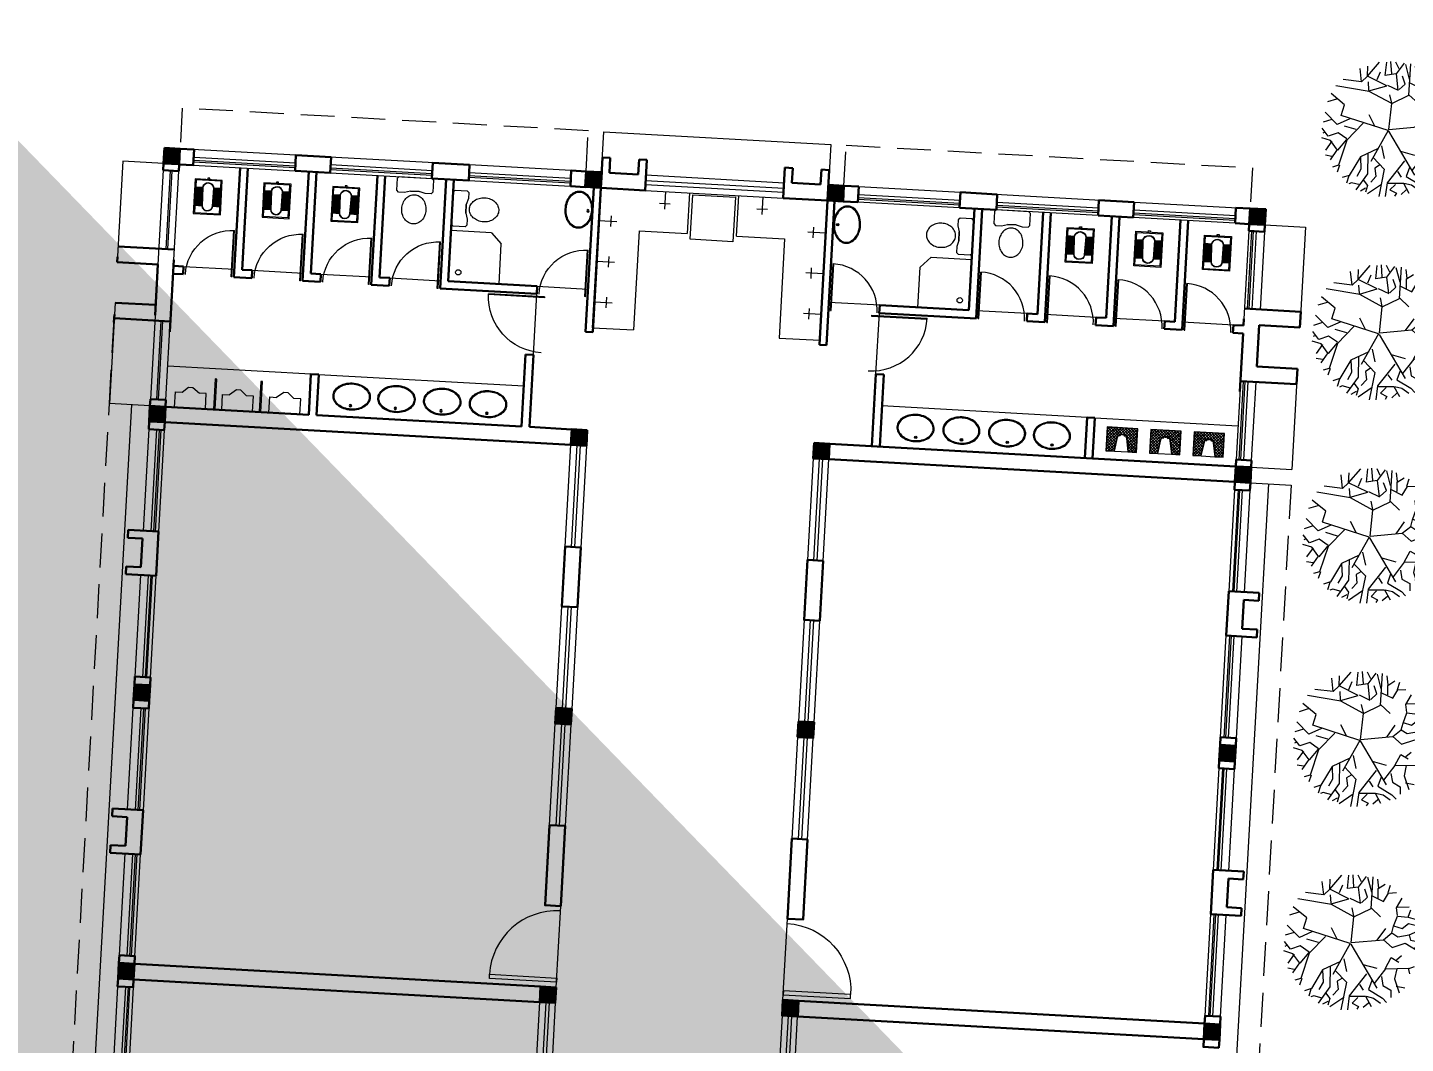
# Model space of a CAD drawing. Extents: x 4380 to 4772, y -521 to -208.
# Drawn here: x 4537.68 to 4558.01, y -320.8 to -305.82 of the extents above; entities that cross this region are included whole.
import ezdxf

# ---------------------------------------------------------------- set-up
doc = ezdxf.new("R2010")
doc.units = 0
doc.header["$LTSCALE"] = 40
doc.header["$MEASUREMENT"] = 0
doc.header["$PDMODE"] = 32
doc.header["$PDSIZE"] = 0.02
doc.linetypes.add('DASHED', pattern=[0.75, 0.5, -0.25])
doc.linetypes.add('DASHED2', pattern=[0.375, 0.25, -0.125])
doc.layers.get('0').update_dxf_attribs({"linetype": 'CONTINUOUS'})
doc.layers.get('Defpoints').update_dxf_attribs({"linetype": 'CONTINUOUS'})
for name, color, linetype, lineweight in [('Col-Hatch', 9, 'CONTINUOUS', 13), ('Column', 252, 'CONTINUOUS', 30), ('Dimension', 251, 'CONTINUOUS', 9), ('Door', 54, 'CONTINUOUS', 13), ('elevation', 1, 'CONTINUOUS', 13), ('Fixture', 44, 'CONTINUOUS', 9), ('Hidden', 1, 'DASHED', 18), ('Paved Area', 53, 'CONTINUOUS', 9), ('Projection', 252, 'DASHED2', 18), ('TR', 92, 'CONTINUOUS', 5), ('Ventilator', 6, 'DASHED', 18), ('Wall', 7, 'CONTINUOUS', 30), ('Window', 150, 'CONTINUOUS', 15), ('Window-Wall', 7, 'CONTINUOUS', 18)]:
    doc.layers.add(name, color=color, linetype=linetype, lineweight=lineweight)
doc.styles.add('dim-stylus bt', font='arial.ttf')
doc.dimstyles.new('Tabrej', dxfattribs={"dimtxt": 0.32, "dimasz": 0.2, "dimexe": 1.38778e-17, "dimexo": 0.15, "dimgap": 0.09, "dimtad": 0, "dimdec": 3, "dimzin": 0, "dimdsep": 46, "dimtxsty": 'dim-stylus bt', "dimblk": 'ARCHTICK', "dimcen": 0, "dimdle": 0.05, "dimclrd": 256, "dimclre": 256, "dimclrt": 7, "dimadec": 0, "dimazin": 0, "dimtfac": 1, "dimtdec": 3, "dimtofl": 0, "dimtmove": 0, "dimatfit": 1, "dimfxl": 0, "dimtolj": 1, "dimtzin": 0, "dimlwd": -1, "dimlwe": -1, "dimarcsym": 0})

# ---------------------------------------------------------------- blocks, each defined once
blk = doc.blocks.new('_ArchTick')
at = {"color": 0, "const_width": 0.15}
blk.add_lwpolyline([(-0.5, -0.5), (0.5, 0.5)], dxfattribs=at)
blk = doc.blocks.new('*D48')
at = {"layer": 'Defpoints', "color": 0, "transparency": 16777216}
for p in [(4560.948, -287.601), (4557.62, -347.547), (4568.357, -348.143)]:
    blk.add_point(p, dxfattribs=at)
at = {"layer": 'Dimension', "transparency": 16777216}
for p, q in [((4561.098, -287.609), (4571.685, -288.197)), ((4571.688, -288.147), (4570.893, -302.468)), ((4568.354, -348.193), (4570.307, -313.029)), ((4557.77, -347.555), (4568.357, -348.143))]:
    blk.add_line(p, q, dxfattribs=at)
for p, rotation in [((4571.685, -288.197), 86.82239319920907), ((4568.357, -348.143), 266.822393199209)]:
    blk.add_blockref('_ArchTick', p, dxfattribs=dict(at, rotation=rotation))
at = {"layer": 'Dimension', "color": 7, "transparency": 16777216, "insert": (4570.6, -307.748), "char_height": 2.5, "attachment_point": 5, "rotation": 86.8224, "style": 'dim-stylus bt'}
blk.add_mtext('\\A1;60.038', dxfattribs=at)
blk = doc.blocks.new('SHRUB4')
at = {"layer": 'TR'}
for p, q in [((0.0033, 0.0839), (0.0019, 0.1021)), ((-0.0414, 0.0723), (-0.0435, 0.0921)), ((-0.0325, 0.0806), (-0.0146, 0.1012)), ((-0.0325, 0.0806), (-0.0318, 0.0954)), ((-0.0181, 0.0756), (-0.0132, 0.0872)), ((-0.0063, 0.0815), (-0.0042, 0.1012)), ((0.0095, 0.0839), (-0.0063, 0.0815)), ((0.0143, 0.0913), (0.0095, 0.1012)), ((0.0102, 0.0839), (0.0219, 0.0996)), ((0.0129, 0.0599), (0.0102, 0.0839)), ((0.0295, 0.0764), (0.0239, 0.0979)), ((0.0287, 0.0524), (0.0316, 0.0988)), ((0.0398, 0.0822), (0.0384, 0.0954)), ((0.0391, 0.0815), (0.0495, 0.088)), ((0.0391, 0.0674), (0.0391, 0.0815)), ((0.0536, 0.0756), (0.057, 0.0864)), ((-0.0298, 0.0582), (-0.0793, 0.0665)), ((-0.0414, 0.0723), (-0.0683, 0.0756)), ((-0.0325, 0.0806), (-0.0414, 0.0723)), ((-0.0042, 0.0665), (-0.0325, 0.0806)), ((-0.0304, 0.0599), (-0.0312, 0.0723)), ((-0.0304, 0.0591), (-0.0042, 0.0665)), ((-0.0029, 0.0674), (0.0129, 0.0599)), ((0.0143, 0.0607), (0.0233, 0.069)), ((0.0233, 0.069), (0.0191, 0.0806)), ((0.0302, 0.0707), (0.0467, 0.0624)), ((0.0467, 0.0624), (0.0543, 0.0748)), ((0.0543, 0.0748), (0.0659, 0.0756)), ((0.0659, 0.0533), (0.0742, 0.0674)), ((-0.078, 0.0467), (-0.0917, 0.0425)), ((-0.0662, 0.0384), (-0.0862, 0.0549)), ((0.0033, 0.0401), (-0.0298, 0.0582)), ((0.0033, 0.0409), (0.0006, 0.0533)), ((0.0033, 0.0401), (0.0287, 0.0524)), ((0.0287, 0.0533), (0.0426, 0.0401)), ((0.0618, 0.026), (0.0674, 0.0409)), ((0.0674, 0.0417), (0.0659, 0.0533)), ((0.0666, 0.0541), (0.0846, 0.0549)), ((0.0674, 0.0409), (0.0832, 0.0392)), ((0.0832, 0.0392), (0.0873, 0.05)), ((-0.0772, 0.0095), (-0.0951, 0.0277)), ((-0.0711, 0.0227), (-0.0662, 0.0384)), ((-0.0022, 0.0004), (-0.0711, 0.0226)), ((-0.0215, 0.007), (-0.0298, 0.0235)), ((-0.0009, 0.0019), (0.0033, 0.0401)), ((0.0377, 0.0053), (0.0501, 0.0227)), ((0.0591, 0.0161), (0.0618, 0.026)), ((0.0618, 0.0268), (0.0742, 0.0227)), ((0.0742, 0.0227), (0.0838, 0.0302)), ((0.0832, 0.0392), (0.0936, 0.0367)), ((0.0838, 0.0302), (0.0976, 0.0268)), ((-0.0903, -0.0079), (-0.0993, 0.0037)), ((-0.0849, 0.0169), (-0.098, 0.0128)), ((-0.0587, 0.0178), (-0.0772, 0.0095)), ((-0.0491, 0.002), (-0.0662, 0.007)), ((-0.0387, 0.0111), (-0.0628, -0.0137)), ((-0.0022, 0.0004), (-0.0277, -0.0451)), ((-0.0009, 0.0019), (0.0467, 0.0062)), ((0.0467, 0.0062), (0.0591, 0.0161)), ((0.0467, 0.0062), (0.0597, -0.0054)), ((0.0591, 0.0161), (0.068, 0.0103)), ((0.0597, -0.0054), (0.079, 0.0012)), ((0.068, 0.0103), (0.0846, 0.0136)), ((0.079, 0.0012), (0.099, -0.0112)), ((0.0846, 0.0136), (0.0969, 0.0186)), ((0.0846, 0.0136), (0.0866, 0.0053)), ((0.0866, 0.0053), (0.0997, 0.0029)), ((-0.0869, -0.0145), (-0.1, -0.0104)), ((-0.0951, -0.0021), (-0.0986, -0.0037)), ((-0.0849, -0.0153), (-0.0945, -0.0285)), ((-0.0759, -0.0029), (-0.0903, -0.0079)), ((-0.0766, -0.0285), (-0.0869, -0.0145)), ((-0.0635, -0.0128), (-0.0766, -0.0285)), ((-0.0628, -0.012), (-0.0759, -0.0029)), ((-0.0628, -0.0137), (-0.0752, -0.0509)), ((-0.0015, -0.0005), (0.0369, -0.0654)), ((0.0495, -0.0368), (0.0584, -0.0203)), ((0.0584, -0.0203), (0.0694, -0.0269)), ((0.0659, -0.0236), (0.0735, -0.0169)), ((0.0915, -0.0062), (0.1004, -0.0029)), ((-0.0849, -0.0377), (-0.0945, -0.036)), ((-0.0772, -0.0277), (-0.0876, -0.0426)), ((-0.0429, -0.0384), (-0.0593, -0.0657)), ((-0.0167, -0.0261), (-0.0429, -0.0384)), ((-0.0429, -0.0384), (-0.0422, -0.0566)), ((-0.0318, -0.0335), (-0.0325, -0.0633)), ((-0.0242, -0.0393), (-0.0077, -0.0566)), ((-0.0119, -0.022), (-0.0077, -0.0409)), ((0.0164, -0.0302), (0.037, -0.036)), ((0.0336, -0.0583), (0.0501, -0.0368)), ((0.0501, -0.0368), (0.0832, -0.036)), ((0.0666, -0.0368), (0.0632, -0.0517)), ((0.0832, -0.0368), (0.0928, -0.0335)), ((0.0832, -0.036), (0.0853, -0.0442)), ((-0.0752, -0.0509), (-0.0841, -0.0534)), ((-0.0738, -0.0509), (-0.0772, -0.0608)), ((-0.0422, -0.0566), (-0.0483, -0.0674)), ((-0.0146, -0.0509), (-0.0215, -0.055)), ((-0.0215, -0.055), (-0.0202, -0.0674)), ((-0.0077, -0.0566), (-0.016, -0.0971)), ((0.0219, -0.0442), (-0.0036, -0.0765)), ((0.0116, -0.0599), (0.0171, -0.0682)), ((0.0295, -0.0541), (0.0247, -0.0674)), ((0.0439, -0.0483), (0.046, -0.0615)), ((0.0632, -0.0517), (0.0701, -0.0723)), ((-0.0593, -0.0657), (-0.0697, -0.0691)), ((-0.0601, -0.0666), (-0.0635, -0.0773)), ((-0.0559, -0.0765), (-0.0601, -0.0781)), ((-0.0435, -0.0798), (-0.0559, -0.0765)), ((-0.0325, -0.0633), (-0.0497, -0.0872)), ((-0.0387, -0.0723), (-0.0325, -0.0806)), ((-0.0325, -0.0806), (-0.0352, -0.0906)), ((-0.0119, -0.079), (-0.0325, -0.093)), ((-0.0202, -0.0674), (-0.0277, -0.0756)), ((-0.0036, -0.0765), (-0.0063, -0.0971)), ((-0.0029, -0.0773), (0.0205, -0.0773)), ((0.0088, -0.079), (0.0006, -0.0872)), ((0.0205, -0.0773), (0.0287, -0.0922)), ((0.0212, -0.0773), (0.0322, -0.0798)), ((0.0247, -0.0674), (0.0453, -0.0798)), ((0.0322, -0.0798), (0.0426, -0.0872)), ((0.0453, -0.0798), (0.0515, -0.0864)), ((0.046, -0.0615), (0.0577, -0.0682)), ((0.0577, -0.0682), (0.0577, -0.079)), ((0.0653, -0.0624), (0.0784, -0.0649)), ((-0.0352, -0.0848), (-0.0429, -0.0889)), ((0.0006, -0.0872), (0.0102, -0.0922)), ((0.0102, -0.0922), (0.0075, -0.0963)), ((0.0247, -0.0872), (0.0171, -0.0938))]:
    blk.add_line(p, q, dxfattribs=at)
blk = doc.blocks.new('vxcvfcvbgfg')
at = {"layer": 'Ventilator'}
for p, q in [((317.94, -581.571), (317.94, -583.071)), ((317.99, -581.571), (317.99, -583.071))]:
    blk.add_line(p, q, dxfattribs=at)
at = {"layer": 'Wall'}
for p, q in [((318.08, -581.571), (317.85, -581.571)), ((318.08, -583.071), (317.85, -583.071))]:
    blk.add_line(p, q, dxfattribs=at)
at = {"layer": 'Window-Wall'}
for p, q in [((317.85, -581.571), (317.85, -583.071)), ((318.08, -583.071), (318.08, -581.571))]:
    blk.add_line(p, q, dxfattribs=at)
blk = doc.blocks.new('DGD')
at = {"layer": 'Col-Hatch'}
blk.add_hatch(color=256, dxfattribs=at).paths.add_polyline_path([(536.649, -396.492), (536.649, -396.722), (536.879, -396.722), (536.879, -396.492)])
at = {"layer": 'Column', "color": 2}
blk.add_lwpolyline([(536.649, -396.492), (536.879, -396.492), (536.879, -396.722), (536.649, -396.722)], close=True, dxfattribs=at)
blk = doc.blocks.new('gd')
at = {"layer": 'Door', "ltscale": 0.05}
blk.add_line((526.222, -408.628), (526.222, -407.428), dxfattribs=at)
blk.add_lwpolyline([(526.222, -408.551), (525.231, -408.551), (525.231, -408.491), (526.222, -408.491), (526.222, -408.551)], dxfattribs=at)
blk.add_arc((526.222, -408.491), 0.992, 90, 180, dxfattribs=at)
blk = doc.blocks.new('RSA BASIN 2')
for points in [[(10.67, -8.12, 0.12976), (9.97, -5.22, 0.106426), (7.61, -2.47, 0.084431), (4.27, -0.72, 0.073534), (0, 0, 0.073534), (-4.29, -0.55, 0.084431), (-7.7, -2.16, 0.106426), (-10.17, -4.82, 0.12976), (-10.98, -7.69, 0.12976), (-10.28, -10.59, 0.106426), (-7.92, -13.34, 0.084431), (-4.58, -15.09, 0.073534), (-0.31, -15.81, 0.073534), (3.98, -15.26, 0.084431), (7.39, -13.64, 0.106426), (9.85, -10.99, 0.12976)], [(10.08, -7.9, 0.119977), (9.45, -5.5, 0.106426), (7.25, -2.94, 0.084431), (4.08, -1.28, 0.073534), (-0.01, -0.59, 0.073534), (-4.13, -1.12, 0.084431), (-7.36, -2.65, 0.106426), (-9.66, -5.12, 0.12976), (-10.39, -7.7, 0.009633), (-10.39, -7.9, 0.119977), (-9.76, -10.31, 0.106426), (-7.57, -12.87, 0.084431), (-4.4, -14.53, 0.073534), (-0.3, -15.22, 0.073534), (3.82, -14.69, 0.084431), (7.05, -13.16, 0.106426), (9.35, -10.69, 0.12976), (10.08, -8.11, 0.009633)]]:
    blk.add_lwpolyline(points, format="xyb", close=True)
for radius in [0.7, 0.479]:
    blk.add_circle((-0.47, -2.53), radius)
blk = doc.blocks.new('Urinal 1')
for p, q in [((0, 9), (9, 9)), ((0, 9), (0, -9)), ((9, 9), (9, 5)), ((12, 1), (9, 5)), ((12, -1.5), (12, 1)), ((9, -5), (12, -1.5)), ((9, -9), (9, -5)), ((0, -9), (9, -9))]:
    blk.add_line(p, q)
blk = doc.blocks.new('RSA CL6')
for p, q in [((5.51, 3.48), (5.51, 7.28)), ((5.91, 3.47), (5.91, 7.28)), ((6.3, 3.46), (6.3, 7.28)), ((6.69, 3.45), (6.69, 7.28)), ((7.09, 3.44), (7.09, 7.28)), ((7.48, 3.43), (7.48, 7.28)), ((7.87, 3.42), (7.87, 7.28)), ((8.27, 3.41), (8.27, 7.28)), ((8.66, 3.4), (8.66, 7.28)), ((9.06, 3.39), (9.06, 7.28)), ((9.45, 3.38), (9.45, 7.28)), ((9.84, 3.37), (9.84, 7.28)), ((10.24, 3.36), (10.24, 7.28)), ((10.63, 3.35), (10.63, 7.28)), ((11.02, 3.34), (11.02, 7.28)), ((11.42, 3.33), (11.42, 7.28)), ((11.81, 3.32), (11.81, 7.28)), ((12.2, 3.31), (12.2, 7.28)), ((12.6, 3.31), (12.6, 7.28)), ((12.99, 3.3), (12.99, 7.28)), ((13.39, 3.29), (13.39, 7.28)), ((13.78, 3.28), (13.78, 7.28)), ((14.17, 3.27), (14.17, 7.28)), ((14.57, 3.26), (14.57, 7.28)), ((14.96, 3.25), (14.96, 7.28)), ((15.35, 3.24), (15.35, 7.28)), ((15.75, 3.23), (15.75, 7.28)), ((16.14, 3.22), (16.14, 7.28)), ((16.14, 7.28), (16.14, 3.22)), ((5.51, -7.28), (5.51, -3.47)), ((5.91, -7.28), (5.91, -3.45)), ((6.3, -7.28), (6.3, -3.44)), ((6.69, -7.28), (6.69, -3.43)), ((7.09, -7.28), (7.09, -3.42)), ((7.48, -7.28), (7.48, -3.41)), ((7.87, -7.28), (7.87, -3.4)), ((8.27, -7.28), (8.27, -3.39)), ((8.66, -7.28), (8.66, -3.38)), ((9.06, -7.28), (9.06, -3.37)), ((9.45, -7.28), (9.45, -3.36)), ((9.84, -7.28), (9.84, -3.34)), ((10.24, -7.28), (10.24, -3.33)), ((10.63, -7.28), (10.63, -3.32)), ((11.02, -7.28), (11.02, -3.31)), ((11.42, -7.28), (11.42, -3.3)), ((11.81, -7.28), (11.81, -3.29)), ((12.2, -7.28), (12.2, -3.28)), ((12.6, -7.28), (12.6, -3.27)), ((12.99, -7.28), (12.99, -3.26)), ((13.39, -7.28), (13.39, -3.24)), ((13.78, -7.28), (13.78, -3.23)), ((14.17, -7.28), (14.17, -3.22)), ((14.57, -7.28), (14.57, -3.21)), ((14.96, -7.28), (14.96, -3.2)), ((15.35, -7.28), (15.35, -3.19)), ((15.75, -7.28), (15.75, -3.18)), ((16.14, -3.17), (16.14, -7.28)), ((16.14, -7.28), (16.14, -3.17))]:
    blk.add_line(p, q)
blk.add_lwpolyline([(0.79, -0.59), (0, -0.59), (0, 0.59), (0.79, 0.59)])
for points in [[(0.79, 7.87), (20.87, 7.87), (20.87, -7.87), (0.79, -7.87)], [(1.38, 7.28), (20.28, 7.28), (20.28, -7.28), (1.38, -7.28)]]:
    blk.add_lwpolyline(points, close=True)
for points in [[(5.51, 3.48), (16.14, 3.22, -0.899983), (16.14, -3.17), (5.54, -3.47, -0.799392)], [(5.53, 3.28), (16.13, 3.02, -0.897689), (16.12, -2.97), (5.56, -3.27, -0.793494), (5.53, 3.28)]]:
    blk.add_lwpolyline(points, format="xyb", close=True)
blk = doc.blocks.new('RSA CL 13')
for p, q in [((1, 10.5), (0, 9.5)), ((0, 9.5), (0, -9.5)), ((8, 10.5), (1, 10.5)), ((9, 9.5), (8, 10.5)), ((9, 6), (9, 9.5)), ((8, 2.5), (9, 6)), ((8, -2.5), (8, 2.5)), ((8, 2.5), (8, -2.5)), ((9, -6), (8, -2.5)), ((9, -9.5), (9, -6)), ((0, -9.5), (1, -10.5)), ((1, -10.5), (8, -10.5)), ((8, -10.5), (9, -9.5))]:
    blk.add_line(p, q)
blk.add_lwpolyline([(27, 0, 0.117036), (26.38, 2.61, 0.104338), (24.51, 4.95, 0.09029), (21.56, 6.6, 0.09898), (18.5, 7, 0.08237), (15.18, 6.45, 0.09029), (12.49, 4.95, 0.104338), (10.62, 2.61, 0.117036), (10, 0, 0.117036), (10.62, -2.61, 0.104338), (12.49, -4.95, 0.09029), (15.18, -6.45, 0.08237), (18.5, -7, 0.08237), (21.82, -6.45, 0.09029), (24.51, -4.95, 0.104338), (26.38, -2.61, 0.117036)], format="xyb", close=True)
blk = doc.blocks.new('RH 1200')
for p, q in [((21, 0), (21, 43.3)), ((21.7, 0), (21.7, 43.3)), ((21.7, 0), (21, 0))]:
    blk.add_line(p, q)
at = {"extrusion": (0, 0, -1)}
blk.add_ellipse((21.7, 0), major_axis=(-30.6, 30.6), ratio=1, start_param=5.497787, end_param=7.068583, dxfattribs=at)
blk = doc.blocks.new('WDWA')
at = {"layer": 'Door', "ltscale": 20}
blk.add_line((614.228, -396.633), (614.978, -396.633), dxfattribs=at)
at = {"layer": 'Door', "ltscale": 20, "xscale": 0.01587499999641295, "yscale": 0.01587499999641295, "zscale": 0.01587499999641295}
blk.add_blockref('RH 1200', (614.604, -396.748), dxfattribs=at)
blk = doc.blocks.new('DRF')
at = {"layer": 'Door', "ltscale": 20}
blk.add_line((620.912, -398.163), (620.912, -397.263), dxfattribs=at)
at = {"layer": 'Door', "ltscale": 20, "xscale": 0.01904999999555912, "yscale": 0.01904999999555912, "zscale": 0.01904999999672263, "rotation": 90}
blk.add_blockref('RH 1200', (621.027, -397.713), dxfattribs=at)
blk = doc.blocks.new('*X5')
at = {"color": 0}
for p, q in [((705, 323), (943, 561)), ((705, 365), (900, 561)), ((705, 408), (858, 561)), ((705, 450), (815, 561)), ((705, 493), (773, 561)), ((705, 535), (730, 561)), ((848, 383), (705, 526)), ((842, 346), (705, 483)), ((835, 310), (705, 441)), ((705, 280), (858, 434)), ((854, 419), (712, 561)), ((866, 449), (755, 561)), ((888, 469), (797, 561)), ((921, 479), (839, 561)), ((1145, 298), (882, 561)), ((899, 474), (985, 561)), ((1145, 340), (924, 561)), ((944, 477), (1027, 561)), ((1145, 383), (967, 561)), ((971, 462), (1070, 561)), ((990, 438), (1112, 561)), ((998, 404), (1145, 551)), ((1004, 368), (1145, 508)), ((1145, 425), (1009, 561)), ((1011, 332), (1145, 466)), ((1017, 295), (1145, 423)), ((1145, 467), (1051, 561)), ((1145, 510), (1094, 561)), ((1145, 552), (1136, 561)), ((829, 274), (705, 398)), ((705, 238), (847, 381)), ((823, 237), (705, 356)), ((798, 221), (705, 314)), ((755, 221), (705, 271)), ((713, 221), (705, 229)), ((730, 221), (839, 330)), ((772, 221), (830, 279)), ((815, 221), (822, 228)), ((1145, 255), (999, 401)), ((1137, 221), (1007, 350)), ((1095, 221), (1016, 299)), ((1023, 259), (1145, 381)), ((1052, 221), (1024, 248)), ((1029, 223), (1145, 339)), ((1069, 221), (1145, 296)), ((1112, 221), (1145, 254))]:
    blk.add_line(p, q, dxfattribs=at)
blk = doc.blocks.new('RSA CL7')
blk.add_lwpolyline([(8.86, 0), (-8.86, 0), (-8.86, -13.78), (-3.94, -13.78), (3.94, -13.78), (8.86, -13.78)], close=True)
blk.add_lwpolyline([(-4.1, -13.58), (-2.78, -5.72, -0.835943), (2.8, -5.76), (4.1, -13.58), (8.66, -13.58), (8.66, -0.2), (-8.66, -0.2), (-8.66, -13.58)], format="xyb", close=True)
blk.add_lwpolyline([(-3.94, -13.78), (-2.59, -5.75, -0.835548), (2.61, -5.79), (3.94, -13.78)], format="xyb")
for centre, start, end in [((-1.41, -4.14), 207.2135, 40.95643), ((-0.03, -3.6), 185.89987, 355.82489), ((1.47, -4.14), 140.99617, 329.34676)]:
    blk.add_arc(centre, 0.493, start, end)
at = {"xscale": 0.03937142857142856, "yscale": 0.03937142857142856, "zscale": 0.03937142857142856}
blk.add_blockref('*X5', (-36.41, -22.27), dxfattribs=at)

msp = doc.modelspace()

# ---------------------------------------------------------------- hatches: boundary and pattern name
at = {"layer": 'Paved Area'}
h = msp.add_hatch(dxfattribs=at)
h.set_pattern_fill('HONEY', color=256, scale=4, angle=-88.64135, style=0)
h.set_pattern_definition([(271.358645, (-1007.24465, -2072.89975), (0.450673922, -0.739522153), [0.5, -1]), (31.358645, (-1007.24465, -2072.89975), (0.41510801, 0.76005614), [0.5, -1]), (331.358645, (-1007.24465, -2072.89975), (0.865781932, 0.02053399), [-1, 0.5])])
edge = h.paths.add_edge_path()
edge.add_line((4601.24, -376.1384), (4539.7291, -373.4985))
edge.add_line((4601.2326, -373.1353), (4541.0422, -370.552))
edge.add_line((4601.2326, -373.1353), (4601.24, -376.1384))
edge.add_line((4531.6844, -361.0021), (4541.0422, -370.552))
edge.add_line((4528.607, -362.1479), (4539.7291, -373.4985))
edge.add_line((4535.346, -302.3906), (4531.6844, -361.0021))
edge.add_line((4532.3519, -302.2036), (4528.607, -362.1479))
edge.add_line((4535.346, -302.3906), (4532.356, -302.1378))

# ---------------------------------------------------------------- linework, layer by layer
at = {"layer": 'elevation'}
msp.add_line((4555.7206, -312.5341), (4556.3197, -312.5675), dxfattribs=at)
at = {"layer": 'Fixture'}
for p, q in [((4547.0916, -308.2369), (4547.077, -308.4982)), ((4547.4462, -308.2566), (4547.4128, -308.8557)), ((4548.1412, -308.8963), (4548.1746, -308.2973)), ((4548.5291, -308.317), (4548.5146, -308.5784)), ((4547.0037, -308.4109), (4547.1596, -308.4196)), ((4548.4412, -308.491), (4548.5972, -308.4997)), ((4546.1111, -308.6654), (4546.3725, -308.68)), ((4546.2851, -308.7533), (4546.2938, -308.5974)), ((4544.5244, -308.8448), (4543.9296, -308.8117)), ((4544.5244, -308.8448), (4544.6698, -309.0075)), ((4546.7036, -308.8162), (4546.6221, -310.2789)), ((4546.7036, -308.8162), (4547.4128, -308.8557)), ((4548.1412, -308.8963), (4548.8503, -308.9359)), ((4548.8503, -308.9359), (4548.7687, -310.3986)), ((4549.4559, -308.852), (4549.1946, -308.8374)), ((4549.2732, -308.92), (4549.2819, -308.7641)), ((4544.6367, -309.6023), (4544.6698, -309.0075)), ((4546.0777, -309.2645), (4546.3391, -309.2791)), ((4546.2517, -309.3524), (4546.2604, -309.1965)), ((4551.0129, -309.2067), (4550.8502, -309.3522)), ((4551.0129, -309.2067), (4551.6077, -309.2399)), ((4549.4225, -309.4511), (4549.1611, -309.4365)), ((4549.2398, -309.5191), (4549.2485, -309.3631)), ((4550.817, -309.947), (4550.8502, -309.3522)), ((4546.0443, -309.8636), (4546.3056, -309.8781)), ((4546.2183, -309.9515), (4546.227, -309.7956)), ((4549.3891, -310.0501), (4549.1277, -310.0355)), ((4549.2064, -310.1181), (4549.2151, -309.9622)), ((4546.023, -310.2455), (4546.6221, -310.2789)), ((4548.7687, -310.3986), (4549.3678, -310.432)), ((4541.8634, -310.9299), (4539.7517, -310.8121)), ((4541.9782, -310.9363), (4545.0035, -311.105)), ((4553.3106, -311.5684), (4550.2853, -311.3996)), ((4553.4254, -311.5748), (4555.5372, -311.6926))]:
    msp.add_line(p, q, dxfattribs=at)
for points in [[(4547.4947, -308.2844), (4548.1233, -308.3194), (4548.0866, -308.9773), (4547.458, -308.9422)], [(4540.4497, -311.0013), (4540.4247, -311.4506), (4540.4496, -311.452), (4540.4747, -311.0027)], [(4541.1237, -311.0389), (4541.0986, -311.4882), (4541.1236, -311.4896), (4541.1487, -311.0403)]]:
    msp.add_lwpolyline(points, close=True, dxfattribs=at)
for centre in [(4544.0358, -309.4293), (4551.4334, -309.8419)]:
    msp.add_circle(centre, 0.0392, dxfattribs=at)
at = {"layer": 'Hidden', "ltscale": 0.4}
for p, q in [((4546.1508, -307.954), (4546.1842, -307.3553)), ((4546.1842, -307.3553), (4549.529, -307.5416)), ((4549.529, -307.5415), (4549.4956, -308.1406)), ((4539.0889, -307.7905), (4539.006, -309.2782)), ((4539.688, -307.8239), (4539.0889, -307.7905)), ((4555.9328, -308.73), (4556.5318, -308.7634)), ((4556.5318, -308.7634), (4556.4537, -310.1637)), ((4538.9725, -309.8773), (4538.8896, -311.365)), ((4556.4111, -310.9275), (4556.3325, -312.3378)), ((4539.4886, -311.3984), (4538.8896, -311.365)), ((4555.7334, -312.3044), (4556.3325, -312.3378))]:
    msp.add_line(p, q, dxfattribs=at)
at = {"layer": 'Projection', "color": 1, "ltscale": 0.05}
for p, q in [((4538.8896, -311.365), (4538.9725, -309.8773)), ((4537.5018, -336.2463), (4538.8896, -311.365)), ((4556.3197, -312.5675), (4554.6821, -341.9269))]:
    msp.add_line(p, q, dxfattribs=at)
for points in [[(4545.9211, -307.9412), (4545.9546, -307.3422), (4539.9639, -307.008), (4539.9305, -307.6071)], [(4549.7252, -308.1534), (4549.7587, -307.5543), (4555.7493, -307.8885), (4555.7159, -308.4875)]]:
    msp.add_lwpolyline(points, dxfattribs=at)
at = {"layer": 'Ventilator', "ltscale": 0.3}
for p, q in [((4541.63, -307.8872), (4540.1298, -307.8035)), ((4541.6314, -307.8622), (4540.1312, -307.7785)), ((4543.6494, -307.9998), (4542.1492, -307.9161)), ((4543.6508, -307.9748), (4542.1506, -307.8912)), ((4539.7249, -309.0879), (4539.7895, -307.9297)), ((4539.7499, -309.0893), (4539.8145, -307.9311)), ((4545.6924, -308.1138), (4544.1923, -308.0301)), ((4545.6938, -308.0888), (4544.1937, -308.0051)), ((4549.9347, -308.3253), (4551.4349, -308.409)), ((4549.9333, -308.3503), (4551.4335, -308.434)), ((4551.9764, -308.4642), (4553.4766, -308.5479)), ((4551.9778, -308.4393), (4553.478, -308.523)), ((4553.9958, -308.5769), (4555.4959, -308.6606)), ((4553.9972, -308.5519), (4555.4973, -308.6356)), ((4555.6784, -309.9677), (4555.7425, -308.8195)), ((4555.7034, -309.9691), (4555.7674, -308.8209)), ((4539.5902, -311.3039), (4539.6548, -310.1457)), ((4539.6151, -311.3053), (4539.6797, -310.1471)), ((4555.5542, -312.1943), (4555.6188, -311.0361)), ((4555.5792, -312.1957), (4555.6438, -311.0375))]:
    msp.add_line(p, q, dxfattribs=at)
at = {"layer": 'Wall'}
for p, q in [((4539.9305, -307.6071), (4540.1401, -307.6188)), ((4540.1401, -307.6188), (4540.1273, -307.8484)), ((4541.6403, -307.7025), (4541.6275, -307.9321)), ((4541.6403, -307.7025), (4542.1595, -307.7314)), ((4539.688, -307.8239), (4539.6824, -307.9238)), ((4539.9121, -307.9366), (4539.9177, -307.8367)), ((4539.9121, -307.9366), (4539.9177, -307.8367)), ((4539.9177, -307.8367), (4540.1273, -307.8484)), ((4540.8163, -307.8869), (4540.7263, -309.4993)), ((4540.9311, -307.8933), (4540.8475, -309.3909)), ((4542.1595, -307.7314), (4542.1467, -307.9611)), ((4543.6597, -307.8151), (4543.6469, -308.0447)), ((4543.6597, -307.8151), (4544.2026, -307.8454)), ((4544.2026, -307.8454), (4544.1898, -308.075)), ((4546.163, -307.7344), (4546.138, -308.1837)), ((4546.2779, -307.7408), (4546.163, -307.7344)), ((4546.2779, -307.7408), (4546.2656, -307.9604)), ((4546.69, -307.9841), (4546.7022, -307.7644)), ((4546.817, -307.7708), (4546.7022, -307.7644)), ((4546.792, -308.2202), (4546.817, -307.7708)), ((4548.8539, -307.8845), (4548.8288, -308.3338)), ((4548.9687, -307.8909), (4548.8539, -307.8845)), ((4548.9687, -307.8909), (4548.9564, -308.1105)), ((4549.3808, -308.1342), (4549.393, -307.9145)), ((4549.5078, -307.9209), (4549.393, -307.9145)), ((4549.4828, -308.3702), (4549.5078, -307.9209)), ((4539.6824, -307.9238), (4539.9121, -307.9366)), ((4541.6275, -307.9321), (4542.1467, -307.9611)), ((4541.8297, -307.9434), (4541.7397, -309.5559)), ((4541.9445, -307.9498), (4541.861, -309.4475)), ((4542.8431, -307.9999), (4542.7532, -309.6124)), ((4542.9579, -308.0063), (4542.8744, -309.504)), ((4543.6482, -308.0448), (4544.1898, -308.075)), ((4543.8565, -308.0564), (4543.7666, -309.6689)), ((4543.9714, -308.0628), (4543.8878, -309.5605)), ((4545.7027, -307.929), (4545.6899, -308.1587)), ((4545.7027, -307.929), (4545.9211, -307.9412)), ((4546.69, -307.9841), (4546.2656, -307.9604)), ((4549.3808, -308.1342), (4548.9564, -308.1105)), ((4545.6899, -308.1587), (4545.9083, -308.1709)), ((4546.0331, -308.1778), (4545.9145, -310.3045)), ((4546.023, -310.2455), (4546.138, -308.1837)), ((4546.792, -308.2202), (4546.138, -308.1837)), ((4549.9436, -308.1656), (4549.7252, -308.1534)), ((4549.9436, -308.1656), (4549.9308, -308.3952)), ((4551.4438, -308.2493), (4551.431, -308.4789)), ((4551.9867, -308.2795), (4551.4438, -308.2493)), ((4551.9867, -308.2795), (4551.9739, -308.5092)), ((4549.4828, -308.3702), (4548.8288, -308.3338)), ((4549.5876, -308.3761), (4549.469, -310.5028)), ((4549.9308, -308.3952), (4549.7124, -308.383)), ((4551.9726, -308.5091), (4551.431, -308.4789)), ((4551.6494, -308.4911), (4551.5659, -309.9888)), ((4551.7642, -308.4975), (4551.6743, -310.11)), ((4553.4869, -308.3632), (4553.4741, -308.5929)), ((4554.0061, -308.3922), (4553.4869, -308.3632)), ((4554.0061, -308.3922), (4553.9933, -308.6218)), ((4555.5063, -308.4758), (4555.4934, -308.7055)), ((4555.7159, -308.4875), (4555.5063, -308.4758)), ((4552.6628, -308.5476), (4552.5793, -310.0453)), ((4552.7777, -308.554), (4552.6877, -310.1665)), ((4553.9933, -308.6218), (4553.4741, -308.5929)), ((4553.6763, -308.6041), (4553.5927, -310.1018)), ((4553.7911, -308.6105), (4553.7012, -310.223)), ((4554.6897, -308.6607), (4554.6062, -310.1583)), ((4554.8045, -308.6671), (4554.7146, -310.2796)), ((4555.7031, -308.7172), (4555.4934, -308.7055)), ((4555.7031, -308.7172), (4555.6975, -308.817)), ((4555.7053, -308.6772), (4555.935, -308.69)), ((4555.9272, -308.8298), (4555.9328, -308.73)), ((4555.9272, -308.8298), (4555.9328, -308.73)), ((4555.6975, -308.817), (4555.9272, -308.8298)), ((4539.8475, -309.0948), (4539.0188, -309.0486)), ((4539.006, -309.2782), (4539.0103, -309.2008)), ((4539.605, -309.3116), (4539.006, -309.2782)), ((4539.5631, -310.0629), (4539.605, -309.3116)), ((4539.839, -309.247), (4539.78, -310.3054)), ((4539.8341, -309.3344), (4539.9839, -309.3428)), ((4539.9839, -309.3428), (4539.9775, -309.4576)), ((4539.8277, -309.4492), (4539.9775, -309.4576)), ((4540.7263, -309.4993), (4540.9909, -309.5141)), ((4540.8475, -309.3909), (4540.9973, -309.3993)), ((4540.9973, -309.3993), (4540.9909, -309.5141)), ((4541.861, -309.4475), (4542.0107, -309.4558)), ((4542.0107, -309.4558), (4542.0043, -309.5706)), ((4542.8744, -309.504), (4543.0242, -309.5123)), ((4543.0242, -309.5123), (4543.0178, -309.6272)), ((4541.7397, -309.5559), (4542.0043, -309.5706)), ((4542.7532, -309.6124), (4543.0178, -309.6272)), ((4543.7666, -309.6689), (4545.1944, -309.7486)), ((4543.8878, -309.5605), (4545.2008, -309.6337)), ((4545.2008, -309.6337), (4545.1944, -309.7486)), ((4539.5716, -309.9107), (4538.9725, -309.8773)), ((4550.2529, -309.9155), (4550.2465, -310.0303)), ((4551.5659, -309.9888), (4550.2529, -309.9155)), ((4538.9565, -310.1643), (4538.9629, -310.0495)), ((4539.7885, -310.1531), (4538.9597, -310.1069)), ((4551.6743, -310.11), (4550.2465, -310.0303)), ((4552.4295, -310.0369), (4552.4231, -310.1517)), ((4552.6877, -310.1665), (4552.4231, -310.1517)), ((4552.5793, -310.0453), (4552.4295, -310.0369)), ((4553.443, -310.0934), (4553.4366, -310.2083)), ((4553.5927, -310.1018), (4553.443, -310.0934)), ((4554.4564, -310.15), (4554.45, -310.2648)), ((4554.6062, -310.1583), (4554.4564, -310.15)), ((4555.625, -310.1175), (4555.6196, -310.2148)), ((4555.6335, -309.9652), (4556.4622, -310.0115)), ((4556.4494, -310.2411), (4556.4622, -310.0115)), ((4553.7012, -310.223), (4553.4366, -310.2083)), ((4554.7146, -310.2796), (4554.45, -310.2648)), ((4555.4698, -310.2065), (4555.4634, -310.3213)), ((4555.4634, -310.3213), (4555.6132, -310.3297)), ((4555.4698, -310.2065), (4555.6196, -310.2148)), ((4555.6132, -310.3297), (4555.5654, -311.1858)), ((4555.8164, -310.8167), (4555.8503, -310.2077)), ((4555.8503, -310.2077), (4556.4494, -310.2411)), ((4544.9701, -311.7041), (4545.0294, -310.6408)), ((4545.0294, -310.6408), (4545.1443, -310.6472)), ((4545.1443, -310.6472), (4545.0849, -311.7105)), ((4541.8634, -310.9299), (4541.83, -311.529)), ((4541.8634, -310.9299), (4541.9782, -310.9363)), ((4541.9448, -311.5354), (4541.9782, -310.9363)), ((4550.1964, -310.9289), (4550.1371, -311.9923)), ((4550.3112, -310.9353), (4550.1964, -310.9289)), ((4550.2519, -311.9987), (4550.3112, -310.9353)), ((4555.8164, -310.8167), (4556.4154, -310.8502)), ((4556.4026, -311.0798), (4556.4154, -310.8502)), ((4555.5739, -311.0336), (4556.4026, -311.0798)), ((4539.4942, -311.2985), (4539.4886, -311.3984)), ((4539.7239, -311.3113), (4539.4942, -311.2985)), ((4539.7183, -311.4112), (4539.7239, -311.3113)), ((4539.7183, -311.4112), (4541.83, -311.529)), ((4541.9448, -311.5354), (4544.9701, -311.7041)), ((4553.2772, -312.1674), (4553.3106, -311.5684)), ((4553.4254, -311.5748), (4553.3106, -311.5684)), ((4553.4254, -311.5748), (4553.392, -312.1738)), ((4539.7055, -311.6408), (4545.6962, -311.975)), ((4545.0849, -311.7105), (4545.709, -311.7453)), ((4555.5037, -312.2916), (4549.5131, -311.9575)), ((4549.5131, -311.9575), (4555.5037, -312.2916)), ((4555.5037, -312.2916), (4549.5131, -311.9575)), ((4555.4909, -312.5213), (4549.5003, -312.1871)), ((4549.5003, -312.1871), (4555.4909, -312.5213)), ((4555.5093, -312.1918), (4555.5037, -312.2916)), ((4555.739, -312.2046), (4555.5093, -312.1918)), ((4555.7334, -312.3044), (4555.739, -312.2046)), ((4539.1598, -313.3431), (4539.1662, -313.2283)), ((4539.1598, -313.3431), (4539.3795, -313.3553)), ((4539.1662, -313.2283), (4539.6155, -313.2533)), ((4539.3558, -313.7797), (4539.3795, -313.3553)), ((4539.5791, -313.9073), (4539.6155, -313.2533)), ((4539.1298, -313.8822), (4539.1362, -313.7674)), ((4539.3558, -313.7797), (4539.1362, -313.7674)), ((4539.5791, -313.9073), (4539.1298, -313.8822)), ((4555.3645, -314.7877), (4555.401, -314.1338)), ((4555.8503, -314.1588), (4555.401, -314.1338)), ((4555.8439, -314.2736), (4555.8503, -314.1588)), ((4555.6006, -314.6857), (4555.6242, -314.2614)), ((4555.8439, -314.2736), (4555.6242, -314.2614)), ((4555.3645, -314.7877), (4555.8138, -314.8128)), ((4555.6006, -314.6857), (4555.8202, -314.698)), ((4555.8138, -314.8128), (4555.8202, -314.698)), ((4538.9371, -317.3369), (4538.9307, -317.4517)), ((4539.1503, -317.4639), (4538.9307, -317.4517)), ((4539.3864, -317.3619), (4538.9371, -317.3369)), ((4539.1503, -317.4639), (4539.1267, -317.8883)), ((4539.3864, -317.3619), (4539.3499, -318.0159)), ((4538.907, -317.876), (4538.9006, -317.9908)), ((4538.907, -317.876), (4539.1267, -317.8883)), ((4538.9006, -317.9908), (4539.3499, -318.0159)), ((4555.1718, -318.2424), (4555.1354, -318.8964)), ((4555.1718, -318.2424), (4555.6211, -318.2674)), ((4555.6211, -318.2674), (4555.6147, -318.3823)), ((4555.3951, -318.37), (4555.3714, -318.7943)), ((4555.3951, -318.37), (4555.6147, -318.3823)), ((4555.5847, -318.9214), (4555.1354, -318.8964)), ((4555.5911, -318.8066), (4555.3714, -318.7943)), ((4555.5911, -318.8066), (4555.5847, -318.9214)), ((4539.26, -319.6284), (4545.2507, -319.9625)), ((4539.2472, -319.858), (4545.2378, -320.1922)), ((4555.0454, -320.5089), (4549.0547, -320.1747)), ((4555.0326, -320.7385), (4549.0419, -320.4044))]:
    msp.add_line(p, q, dxfattribs=at)
at = {"layer": 'Wall', "linetype": 'Continuous'}
for p, q in [((4546.138, -308.1837), (4546.0194, -310.3104)), ((4549.4828, -308.3702), (4549.3642, -310.4969)), ((4545.9145, -310.3045), (4546.0194, -310.3104)), ((4549.469, -310.5028), (4549.3642, -310.4969))]:
    msp.add_line(p, q, dxfattribs=at)
at = {"layer": 'Wall'}
for points in [[(4539.4694, -311.7428), (4539.6991, -311.7556), (4539.7055, -311.6408), (4539.4758, -311.628)], [(4555.7142, -312.6489), (4555.4845, -312.6361), (4555.4909, -312.5213), (4555.7206, -312.5341)], [(4545.6126, -313.4726), (4545.8423, -313.4854), (4545.793, -314.3691), (4545.5633, -314.3563)], [(4549.4167, -313.6848), (4549.1871, -313.672), (4549.1378, -314.5556), (4549.3674, -314.5684)], [(4539.2659, -315.3922), (4539.4955, -315.405), (4539.4891, -315.5198), (4539.2595, -315.507)], [(4539.2403, -315.8514), (4539.4699, -315.8643), (4539.4763, -315.7494), (4539.2467, -315.7366)], [(4555.5106, -316.2982), (4555.281, -316.2854), (4555.2746, -316.4002), (4555.5042, -316.413)], [(4555.485, -316.7575), (4555.2554, -316.7447), (4555.2618, -316.6299), (4555.4914, -316.6427)], [(4545.3835, -317.5812), (4545.6131, -317.594), (4545.5471, -318.7772), (4545.3175, -318.7644)], [(4549.1876, -317.7934), (4548.9579, -317.7806), (4548.8919, -318.9638), (4549.1216, -318.9766)], [(4539.0367, -319.5008), (4539.2664, -319.5136), (4539.26, -319.6284), (4539.0303, -319.6156)], [(4539.0111, -319.9601), (4539.2407, -319.9729), (4539.2472, -319.858), (4539.0175, -319.8452)], [(4555.2815, -320.4068), (4555.0518, -320.394), (4555.0454, -320.5089), (4555.2751, -320.5217)], [(4555.2559, -320.8661), (4555.0262, -320.8533), (4555.0326, -320.7385), (4555.2623, -320.7513)]]:
    msp.add_lwpolyline(points, close=True, dxfattribs=at)
at = {"layer": 'Window', "color": 3}
for p, q in [((4546.8, -308.0754), (4548.8369, -308.189)), ((4546.7967, -308.1352), (4548.8335, -308.2488)), ((4539.6236, -311.7514), (4539.5401, -313.2491)), ((4539.6461, -311.7527), (4539.5626, -313.2504)), ((4555.5375, -312.639), (4555.454, -314.1367)), ((4555.56, -312.6403), (4555.4765, -314.138)), ((4539.4201, -315.4008), (4539.5036, -313.9031)), ((4539.4426, -315.402), (4539.5261, -313.9043)), ((4555.3339, -316.2884), (4555.4175, -314.7907)), ((4555.3565, -316.2896), (4555.44, -314.792)), ((4539.3944, -315.86), (4539.3109, -317.3577)), ((4539.417, -315.8613), (4539.3334, -317.359)), ((4555.3083, -316.7477), (4555.2248, -318.2453)), ((4555.3308, -316.7489), (4555.2473, -318.2466)), ((4539.1909, -319.5094), (4539.2744, -318.0117)), ((4539.2134, -319.5106), (4539.2969, -318.013)), ((4555.1048, -320.397), (4555.1883, -318.8993)), ((4555.1273, -320.3982), (4555.2108, -318.9006)), ((4539.1653, -319.9687), (4539.0817, -321.4663)), ((4539.1878, -319.9699), (4539.1043, -321.4676))]:
    msp.add_line(p, q, dxfattribs=at)
at = {"layer": 'Window'}
for p, q in [((4546.8048, -307.9905), (4548.8413, -308.1091)), ((4546.792, -308.2202), (4548.8288, -308.3338)), ((4539.4694, -311.7428), (4539.3859, -313.2405)), ((4539.5843, -311.7492), (4539.5007, -313.2469)), ((4539.6991, -311.7556), (4539.6155, -313.2533)), ((4555.4845, -312.6361), (4555.401, -314.1338)), ((4555.5994, -312.6425), (4555.5158, -314.1402)), ((4555.7142, -312.6489), (4555.6306, -314.1466)), ((4539.3494, -313.8945), (4539.2659, -315.3922)), ((4539.3807, -315.3986), (4539.4642, -313.9009)), ((4539.4955, -315.405), (4539.5791, -313.9073)), ((4555.281, -316.2854), (4555.3645, -314.7877)), ((4555.3958, -316.2918), (4555.4793, -314.7941)), ((4555.5942, -314.8006), (4555.5106, -316.2982)), ((4539.1567, -317.3491), (4539.2403, -315.8514)), ((4539.3551, -315.8578), (4539.2716, -317.3555)), ((4539.4699, -315.8643), (4539.3864, -317.3619)), ((4555.2554, -316.7447), (4555.1718, -318.2424)), ((4555.3702, -316.7511), (4555.2867, -318.2488)), ((4555.4015, -318.2552), (4555.485, -316.7575)), ((4539.0367, -319.5008), (4539.1203, -318.0031)), ((4539.1515, -319.5072), (4539.2351, -318.0095)), ((4539.2664, -319.5136), (4539.3499, -318.0159)), ((4555.0518, -320.394), (4555.1354, -318.8964)), ((4555.1667, -320.4004), (4555.2502, -318.9028)), ((4555.2815, -320.4068), (4555.365, -318.9092)), ((4539.0111, -319.9601), (4538.9276, -321.4577)), ((4539.1259, -319.9665), (4539.0424, -321.4641)), ((4539.2407, -319.9729), (4539.1572, -321.4705))]:
    msp.add_line(p, q, dxfattribs=at)
at = {"layer": 'Window', "color": 1}
for p, q in [((4537.8313, -336.2647), (4539.2191, -311.3833)), ((4554.3988, -341.0798), (4555.9902, -312.5491))]:
    msp.add_line(p, q, dxfattribs=at)
at = {"layer": 'Window-Wall'}
for p, q in [((4541.6403, -307.7025), (4540.1152, -307.6174)), ((4540.1273, -307.8484), (4541.6275, -307.9321)), ((4541.6339, -307.8173), (4540.1337, -307.7336)), ((4543.6846, -307.8165), (4542.1345, -307.73)), ((4543.6533, -307.9299), (4542.1531, -307.8462)), ((4545.7027, -307.929), (4544.2026, -307.8454)), ((4539.6824, -307.9238), (4539.605, -309.3116)), ((4539.839, -309.247), (4539.9121, -307.9366)), ((4542.1467, -307.9611), (4543.6469, -308.0447)), ((4544.1898, -308.075), (4545.6899, -308.1587)), ((4545.6963, -308.0439), (4544.1962, -307.9602)), ((4549.9372, -308.2804), (4551.4374, -308.3641)), ((4549.9436, -308.1656), (4551.4438, -308.2493)), ((4551.9618, -308.2781), (4553.5119, -308.3646)), ((4551.431, -308.4789), (4549.9308, -308.3952)), ((4553.4741, -308.5929), (4551.9739, -308.5092)), ((4551.9803, -308.3944), (4553.4805, -308.478)), ((4553.9997, -308.507), (4555.4998, -308.5907)), ((4554.0061, -308.3922), (4555.5312, -308.4772)), ((4555.4934, -308.7055), (4553.9933, -308.6218)), ((4555.6975, -308.817), (4555.625, -310.1175)), ((4555.7483, -309.9716), (4555.8124, -308.8234)), ((4555.9272, -308.8298), (4555.8631, -309.978)), ((4539.5673, -309.9881), (4539.4942, -311.2985)), ((4539.7239, -311.3113), (4539.7969, -310.0009)), ((4555.5824, -310.8813), (4555.5093, -312.1918)), ((4555.6241, -312.1982), (4555.6887, -311.04)), ((4555.739, -312.2046), (4555.8036, -311.0464))]:
    msp.add_line(p, q, dxfattribs=at)

# ---------------------------------------------------------------- block references
at = {"layer": 'Door', "rotation": 356.8075866527889}
msp.add_blockref('gd', (4042.8308, 117.3238), dxfattribs=at)
at = {"layer": 'Door', "extrusion": (0, 0, -1), "zscale": -1, "rotation": 3.192413347211135}
msp.add_blockref('gd', (-5096.987, 58.5274), dxfattribs=at)
at = {"layer": 'elevation', "rotation": 356.8075866527498}
for name, p in [('WDWA', (3948.7972, 120.881)), ('WDWA', (3949.8106, 120.8245)), ('WDWA', (3950.824, 120.768)), ('WDWA', (3951.8374, 120.7114)), ('WDWA', (3954.014, 120.59)), ('DRF', (3947.3689, 121.4765))]:
    msp.add_blockref(name, p, dxfattribs=at)
at = {"layer": 'elevation', "extrusion": (0, 0, -1), "zscale": -1, "rotation": 3.192413347250217}
for name, p in [('WDWA', (-5185.6161, 51.8964)), ('WDWA', (-5187.7927, 51.775)), ('WDWA', (-5188.8062, 51.7184)), ('WDWA', (-5189.8196, 51.6619)), ('WDWA', (-5190.833, 51.6054)), ('DRF', (-5192.3187, 52.0383))]:
    msp.add_blockref(name, p, dxfattribs=at)
at = {"layer": 'Fixture', "extrusion": (0, 0, -1)}
for name, p, xscale, yscale, zscale, rotation in [('RSA CL6', (-4540.3569, -308.0415), 0.02539999999589782, 0.02539999999589782, -0.02539999999589782, 273.1924133472893), ('RSA CL6', (-4541.3704, -308.098), 0.02539999999589782, 0.02539999999589782, -0.02539999999589782, 273.1924133472893), ('RSA CL 13', (-4543.4072, -308.0314), 0.02539999999589782, 0.02539999999589782, -0.02539999999589782, 273.1924133472893), ('RSA CL6', (-4542.3838, -308.1546), 0.02539999999589782, 0.02539999999589782, -0.02539999999589782, 273.1924133472893), ('RSA CL 13', (-4543.9481, -308.4805), 0.02539999999589782, 0.02539999999589782, -0.02539999999589782, 183.1924133472893), ('RSA BASIN 2', (-4546.0144, -308.5152), 0.02539999999583645, 0.02539999999583645, -0.02539999999583645, 93.93701529990017), ('Urinal 1', (-4540.0779, -311.4312), 0.02539999999589782, 0.02539999999589782, -0.02539999999589782, 93.1924133472893), ('RSA BASIN 2', (-4542.4532, -311.4622), 0.02539999999583054, 0.02539999999583054, -0.02539999999583054, 183.9370152988745), ('RSA BASIN 2', (-4543.1147, -311.4991), 0.02539999999583054, 0.02539999999583054, -0.02539999999583054, 183.9370152988745), ('RSA BASIN 2', (-4543.7897, -311.5368), 0.02539999999583054, 0.02539999999583054, -0.02539999999583054, 183.9370152988745), ('RSA BASIN 2', (-4544.4646, -311.5744), 0.02539999999583054, 0.02539999999583054, -0.02539999999583054, 183.9370152988745)]:
    msp.add_blockref(name, p, dxfattribs=dict(at, xscale=xscale, yscale=yscale, zscale=zscale, rotation=rotation))
at = {"layer": 'Fixture'}
for name, p, xscale, yscale, zscale, rotation in [('RSA BASIN 2', (4549.5688, -308.7135), 0.02539999999583645, 0.02539999999583645, 0.02539999999583645, 87.55218860532152), ('RSA CL 13', (4552.2135, -308.5225), 0.02539999999589782, 0.02539999999589782, 0.02539999999589782, 266.8075866527107), ('RSA CL 13', (4551.6261, -308.9087), 0.02539999999589782, 0.02539999999589782, 0.02539999999589782, 176.8075866527107), ('RSA CL6', (4553.2169, -308.7588), 0.02539999999589782, 0.02539999999589782, 0.02539999999589782, 266.8075866527107), ('RSA CL6', (4554.2304, -308.8153), 0.02539999999589782, 0.02539999999589782, 0.02539999999589782, 266.8075866527107), ('RSA CL6', (4555.2438, -308.8718), 0.02539999999589782, 0.02539999999589782, 0.02539999999589782, 266.8075866527107), ('Urinal 1', (4540.7741, -311.4701), 0.02539999999589782, 0.02539999999589782, 0.02539999999589782, 86.80758665271071), ('Urinal 1', (4541.4704, -311.5089), 0.02539999999589782, 0.02539999999589782, 0.02539999999589782, 86.80758665271071), ('RSA BASIN 2', (4550.7687, -311.926), 0.02539999999583054, 0.02539999999583054, 0.02539999999583054, 177.5521886042959), ('RSA BASIN 2', (4551.4437, -311.9637), 0.02539999999583054, 0.02539999999583054, 0.02539999999583054, 177.5521886042959), ('RSA BASIN 2', (4552.1186, -312.0013), 0.02539999999583054, 0.02539999999583054, 0.02539999999583054, 177.5521886042959), ('RSA BASIN 2', (4552.7801, -312.0382), 0.02539999999583054, 0.02539999999583054, 0.02539999999583054, 177.5521886042959), ('RSA CL7', (4553.8338, -311.7227), 0.02539999999498832, 0.02539999999498832, 0.02539999999498832, 356.8075866527107), ('RSA CL7', (4554.4743, -311.7585), 0.02539999999498832, 0.02539999999498832, 0.02539999999498832, 356.8075866527107), ('RSA CL7', (4555.1148, -311.7942), 0.02539999999498832, 0.02539999999498832, 0.02539999999498832, 356.8075866527107)]:
    msp.add_blockref(name, p, dxfattribs=dict(at, xscale=xscale, yscale=yscale, zscale=zscale, rotation=rotation))
at = {"layer": 'TR', "xscale": 10, "yscale": 10, "zscale": 10}
for p in [(4557.7726, -307.3421), (4557.6333, -310.3401), (4557.4939, -313.3382), (4557.3545, -316.3362), (4557.2152, -319.3342)]:
    msp.add_blockref('SHRUB4', p, dxfattribs=at)
at = {"layer": 'Wall'}
for name, p, rotation in [('DGD', (4025.9653, 118.1684), 356.8075866527498), ('DGD', (4032.1856, 117.8214), 356.8075866527498), ('DGD', (4032.1856, 117.8214), 356.8075866527498), ('DGD', (4035.7601, 117.6221), 356.8075866527498), ('DGD', (4041.9804, 117.2751), 356.8075866527498), ('DGD', (4035.5479, 113.818), 356.8075866527889), ('DGD', (4035.5479, 113.818), 356.8075866527498), ('DGD', (4035.5479, 113.818), 356.8075866527498), ('vxcvfcvbgfg', (4264.3012, 286.1951), 356.8075866527889), ('DGD', (4041.7682, 113.471), 356.8075866527889), ('DGD', (4041.7682, 113.471), 356.8075866527498), ('DGD', (4041.7682, 113.471), 356.8075866527498), ('vxcvfcvbgfg', (4264.1684, 283.8138), 356.8075866527889), ('DGD', (4035.3187, 109.7094), 356.8075866527889), ('vxcvfcvbgfg', (4264.0721, 282.0865), 356.8075866527889), ('DGD', (4041.539, 109.3624), 356.8075866527889), ('DGD', (4035.0896, 105.6007), 356.8075866527889), ('vxcvfcvbgfg', (4263.8429, 277.9778), 356.8075866527889), ('DGD', (4041.3099, 105.2538), 356.8075866527889)]:
    msp.add_blockref(name, p, dxfattribs=dict(at, rotation=rotation))
at = {"layer": 'Wall', "extrusion": (0, 0, -1), "zscale": -1}
for name, p, rotation in [('DGD', (-5097.6146, 54.5803), 3.192413347211135), ('DGD', (-5097.6146, 54.5803), 3.192413347250217), ('DGD', (-5103.8349, 54.2334), 3.192413347211135), ('vxcvfcvbgfg', (-4895.6697, 250.98), 3.192413347211135), ('DGD', (-5113.6297, 53.687), 3.192413347211135), ('vxcvfcvbgfg', (-4895.5369, 248.5987), 3.192413347211135), ('DGD', (-5097.3854, 50.4717), 3.192413347211135), ('DGD', (-5103.6058, 50.1247), 3.192413347211135), ('vxcvfcvbgfg', (-4895.4406, 246.8713), 3.192413347211135), ('DGD', (-5097.1563, 46.3631), 3.192413347211135), ('DGD', (-5103.3766, 46.0161), 3.192413347211135), ('vxcvfcvbgfg', (-4895.2114, 242.7627), 3.192413347211135)]:
    msp.add_blockref(name, p, dxfattribs=dict(at, rotation=rotation))

# ---------------------------------------------------------------- dimensions: what is measured, and where the dimension line sits
at = {"layer": 'Dimension'}
dim = msp.add_linear_dim(base=(4568.3571, -348.1431), p1=(4560.9477, -287.601), p2=(4557.6197, -347.547), angle=266.82239, dimstyle='Tabrej', override={"dimtxt": 2.5, "dimasz": 1, "dimtmove": 1}, dxfattribs=at)
dim.commit()
dim.dimension.update_dxf_attribs({"geometry": '*D48', "text_midpoint": (4570.5997, -307.7483), "dimtype": 161})

doc.saveas('drawing.dxf')
